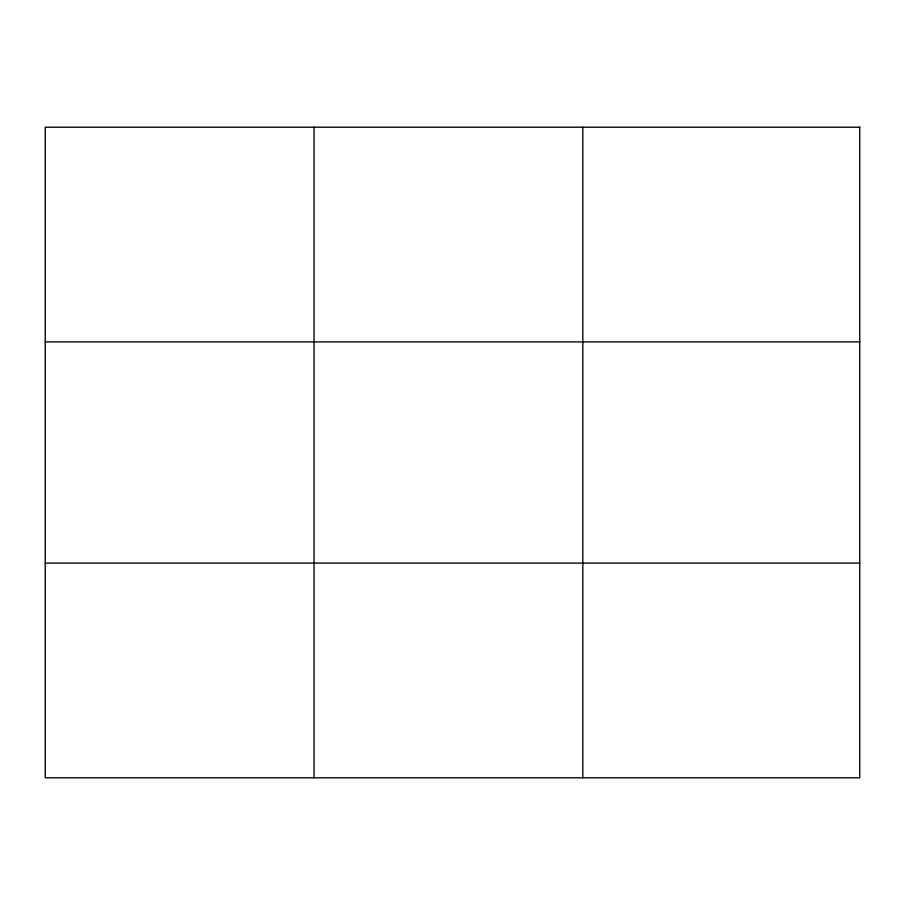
<?xml version="1.0" encoding="UTF-8"?>
<svg xmlns="http://www.w3.org/2000/svg" width="905" height="905" viewBox="0 0 905 905"><rect width="100%" height="100%" fill="white"/><g stroke="black" fill="none" stroke-linecap="round" stroke-linejoin="round"><path stroke-width="1.36" d="M314.035 777.791L314.035 127.209M582.82 777.791L582.82 127.209M45.25 341.898L859.75 341.898M45.25 563.102L859.75 563.102M859.75 127.209L859.75 777.791L45.25 777.791L45.25 127.209L859.75 127.209"/></g></svg>
